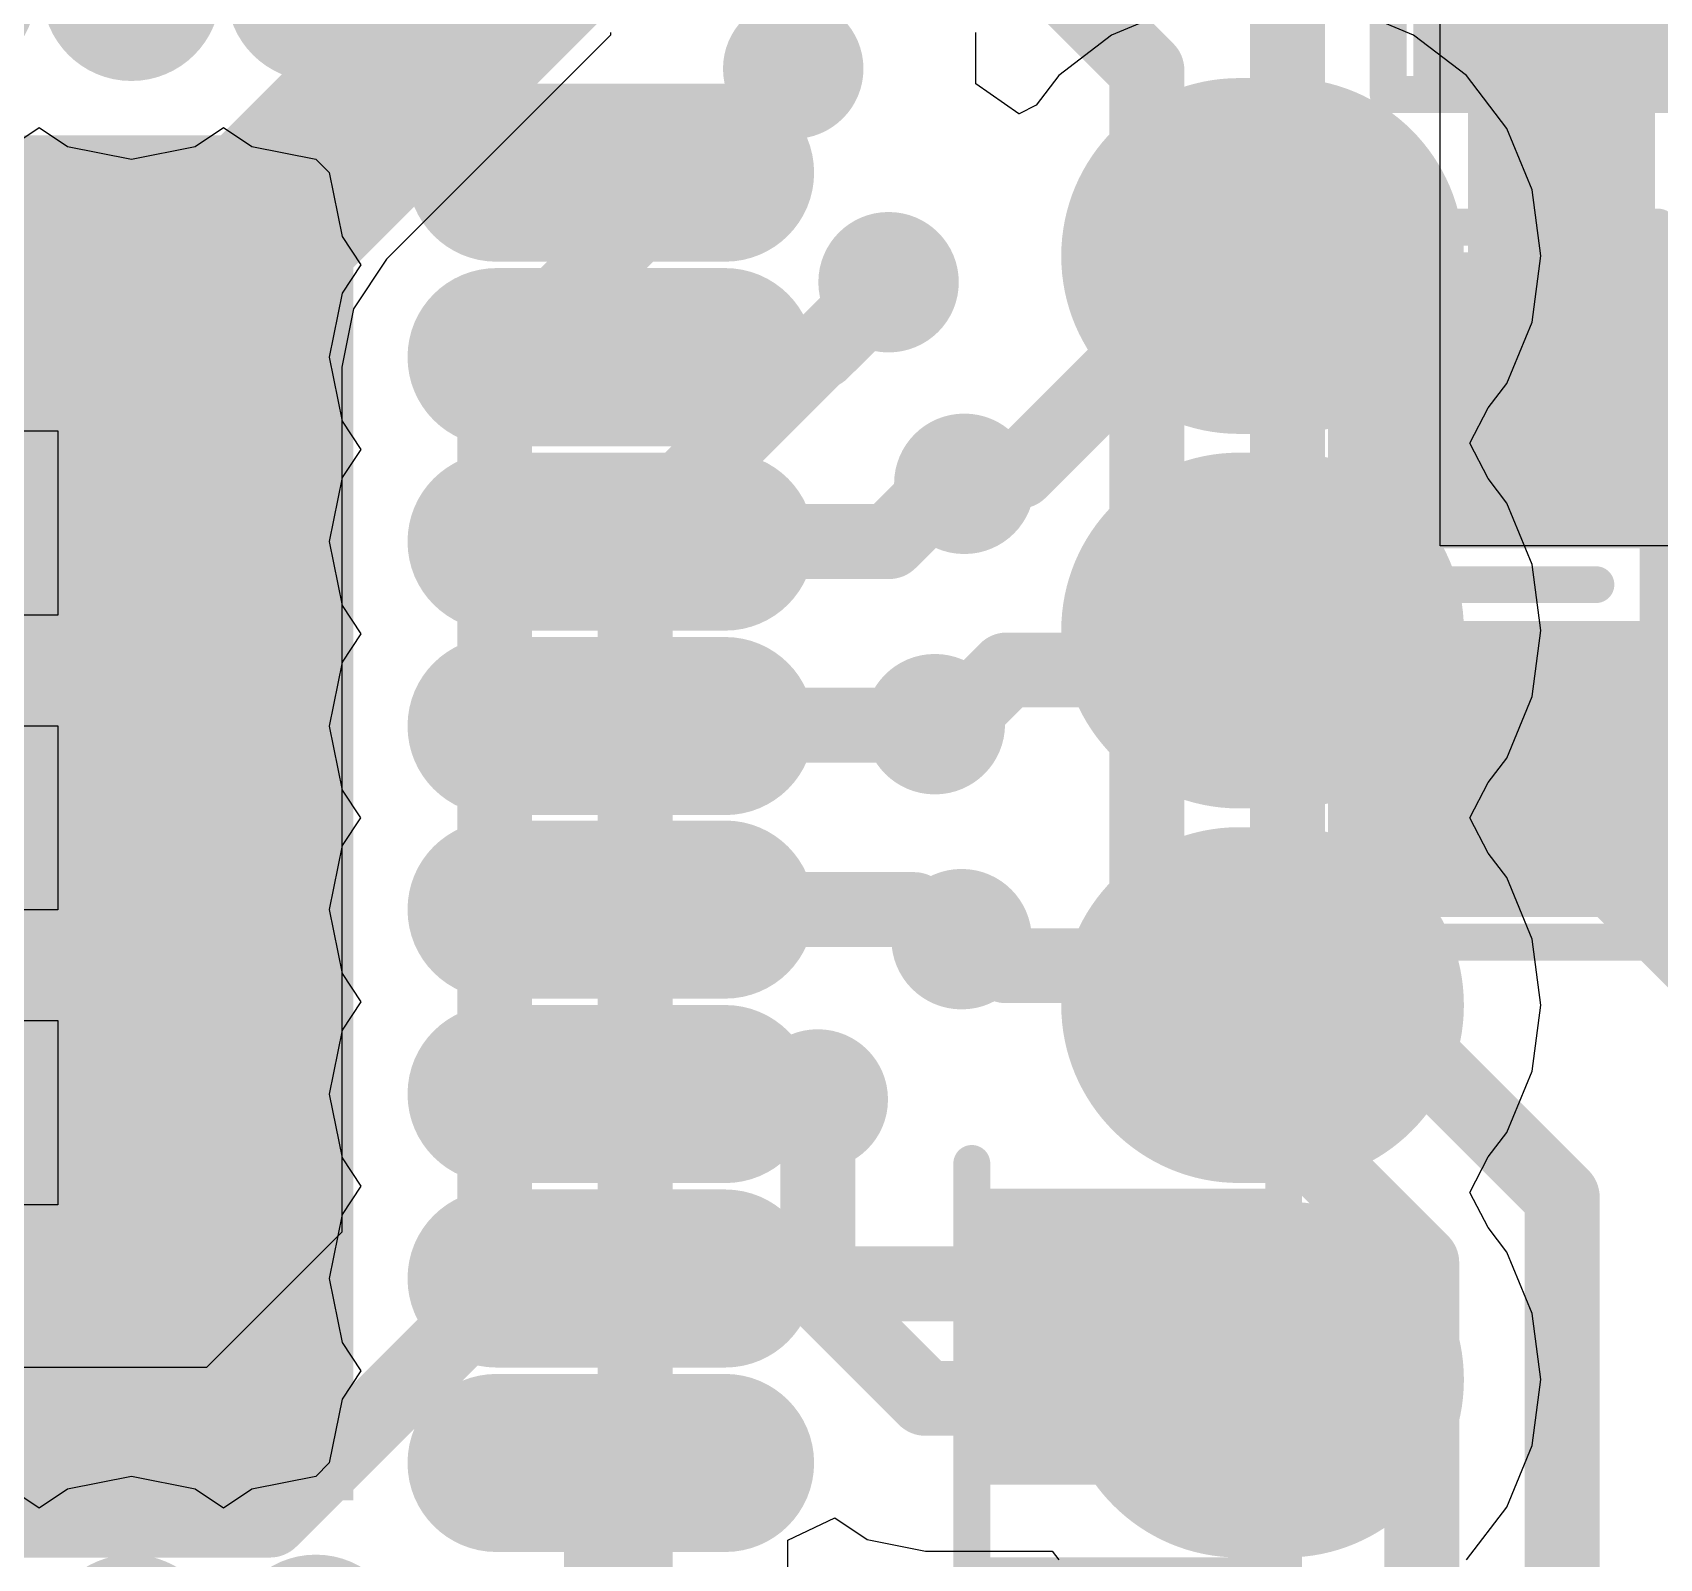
# Model space of a CAD drawing. Header units: millimetres. Extents: x -0.01 to 1.06, y -0.37 to 1.79.
# Drawn here: x 0.538 to 0.7118, y 1.0873 to 1.2503 of the extents above; entities that cross this region are included whole.
import ezdxf

# ---------------------------------------------------------------- set-up
doc = ezdxf.new("R2010")
doc.units = ezdxf.units.MM
doc.header["$MEASUREMENT"] = 0
for name, color, linetype in [('BottomLayer', 5, 'Continuous'), ('BottomPaste', 16, 'Continuous'), ('BottomSolder', 6, 'Continuous'), ('TopLayer', 1, 'Continuous'), ('TopOverlay', 2, 'Continuous'), ('TopPaste', 8, 'Continuous'), ('TopSolder', 216, 'Continuous'), ('ViaHoleLayer', 16, 'Continuous')]:
    doc.layers.add(name, color=color, linetype=linetype)

# ---------------------------------------------------------------- blocks, each defined once
blk = doc.blocks.new('000_B_1')
at = {"layer": 'BottomLayer'}
h = blk.add_hatch(color=5, dxfattribs=at)
edge = h.paths.add_edge_path()
edge.add_arc((0.0025, 0), 0.015, 270, 450)
edge.add_line((0.0025, 0.015), (-0.0025, 0.015))
edge.add_arc((-0.0025, 0), 0.015, 90, 270)
edge.add_line((-0.0025, -0.015), (0.0025, -0.015))
at = {"layer": 'BottomPaste'}
h = blk.add_hatch(color=16, dxfattribs=at)
edge = h.paths.add_edge_path()
edge.add_arc((0.0025, 0), 0.015, 270, 450)
edge.add_line((0.0025, 0.015), (-0.0025, 0.015))
edge.add_arc((-0.0025, 0), 0.015, 90, 270)
edge.add_line((-0.0025, -0.015), (0.0025, -0.015))
at = {"layer": 'BottomSolder'}
h = blk.add_hatch(color=6, dxfattribs=at)
edge = h.paths.add_edge_path()
edge.add_arc((0.0025, 0), 0.019, 270, 450)
edge.add_line((0.0025, 0.019), (-0.0025, 0.019))
edge.add_arc((-0.0025, 0), 0.019, 90, 270)
edge.add_line((-0.0025, -0.019), (0.0025, -0.019))
blk = doc.blocks.new('000_B_2')
at = {"layer": 'BottomLayer'}
h = blk.add_hatch(color=5, dxfattribs=at)
edge = h.paths.add_edge_path()
edge.add_arc((0.0025, 0), 0.015, 270, 450)
edge.add_line((0.0025, 0.015), (-0.0025, 0.015))
edge.add_arc((-0.0025, 0), 0.015, 90, 270)
edge.add_line((-0.0025, -0.015), (0.0025, -0.015))
at = {"layer": 'BottomPaste'}
h = blk.add_hatch(color=16, dxfattribs=at)
edge = h.paths.add_edge_path()
edge.add_arc((0.0025, 0), 0.015, 270, 450)
edge.add_line((0.0025, 0.015), (-0.0025, 0.015))
edge.add_arc((-0.0025, 0), 0.015, 90, 270)
edge.add_line((-0.0025, -0.015), (0.0025, -0.015))
at = {"layer": 'BottomSolder'}
h = blk.add_hatch(color=6, dxfattribs=at)
edge = h.paths.add_edge_path()
edge.add_arc((0.0025, 0), 0.019, 270, 450)
edge.add_line((0.0025, 0.019), (-0.0025, 0.019))
edge.add_arc((-0.0025, 0), 0.019, 90, 270)
edge.add_line((-0.0025, -0.019), (0.0025, -0.019))
blk = doc.blocks.new('000_B_3')
at = {"layer": 'BottomLayer'}
h = blk.add_hatch(color=5, dxfattribs=at)
edge = h.paths.add_edge_path()
edge.add_arc((0.0025, 0), 0.015, 270, 450)
edge.add_line((0.0025, 0.015), (-0.0025, 0.015))
edge.add_arc((-0.0025, 0), 0.015, 90, 270)
edge.add_line((-0.0025, -0.015), (0.0025, -0.015))
at = {"layer": 'BottomPaste'}
h = blk.add_hatch(color=16, dxfattribs=at)
edge = h.paths.add_edge_path()
edge.add_arc((0.0025, 0), 0.015, 270, 450)
edge.add_line((0.0025, 0.015), (-0.0025, 0.015))
edge.add_arc((-0.0025, 0), 0.015, 90, 270)
edge.add_line((-0.0025, -0.015), (0.0025, -0.015))
at = {"layer": 'BottomSolder'}
h = blk.add_hatch(color=6, dxfattribs=at)
edge = h.paths.add_edge_path()
edge.add_arc((0.0025, 0), 0.019, 270, 450)
edge.add_line((0.0025, 0.019), (-0.0025, 0.019))
edge.add_arc((-0.0025, 0), 0.019, 90, 270)
edge.add_line((-0.0025, -0.019), (0.0025, -0.019))
blk = doc.blocks.new('000_B_5')
at = {"layer": 'BottomLayer'}
h = blk.add_hatch(color=5, dxfattribs=at)
edge = h.paths.add_edge_path()
edge.add_arc((0.0025, 0), 0.015, 270, 450)
edge.add_line((0.0025, 0.015), (-0.0025, 0.015))
edge.add_arc((-0.0025, 0), 0.015, 90, 270)
edge.add_line((-0.0025, -0.015), (0.0025, -0.015))
at = {"layer": 'BottomPaste'}
h = blk.add_hatch(color=16, dxfattribs=at)
edge = h.paths.add_edge_path()
edge.add_arc((0.0025, 0), 0.015, 270, 450)
edge.add_line((0.0025, 0.015), (-0.0025, 0.015))
edge.add_arc((-0.0025, 0), 0.015, 90, 270)
edge.add_line((-0.0025, -0.015), (0.0025, -0.015))
at = {"layer": 'BottomSolder'}
h = blk.add_hatch(color=6, dxfattribs=at)
edge = h.paths.add_edge_path()
edge.add_arc((0.0025, 0), 0.019, 270, 450)
edge.add_line((0.0025, 0.019), (-0.0025, 0.019))
edge.add_arc((-0.0025, 0), 0.019, 90, 270)
edge.add_line((-0.0025, -0.019), (0.0025, -0.019))
blk = doc.blocks.new('QFN_32_5X5X05P2_32')
at = {"layer": 'TopLayer'}
h = blk.add_hatch(color=1, dxfattribs=at)
edge = h.paths.add_edge_path()
edge.add_arc((0.0492, 0.0882), 0.00551, 180, 360)
edge.add_line((0.05471, 0.0882), (0.05471, 0.1126))
edge.add_arc((0.0492, 0.1126), 0.00551, 0, 180)
edge.add_line((0.04369, 0.1126), (0.04369, 0.0882))
h = blk.add_hatch(color=1, dxfattribs=at)
edge = h.paths.add_edge_path()
edge.add_arc((0.0689, 0.0882), 0.00551, 180, 360)
edge.add_line((0.07441, 0.0882), (0.07441, 0.1126))
edge.add_arc((0.0689, 0.1126), 0.00551, 0, 180)
edge.add_line((0.06339, 0.1126), (0.06339, 0.0882))
h = blk.add_hatch(color=1, dxfattribs=at)
edge = h.paths.add_edge_path()
edge.add_arc((0.1126, 0.0689), 0.00551, 270, 450)
edge.add_line((0.1126, 0.07441), (0.0882, 0.07441))
edge.add_arc((0.0882, 0.0689), 0.00551, 90, 270)
edge.add_line((0.0882, 0.06339), (0.1126, 0.06339))
blk.add_hatch(color=1, dxfattribs=at).paths.add_polyline_path([(-0.0689, 0.0689), (0.0689, 0.0689), (0.0689, -0.0689), (-0.0689, -0.0689)])
h = blk.add_hatch(color=1, dxfattribs=at)
edge = h.paths.add_edge_path()
edge.add_arc((0.1126, 0.0492), 0.00551, 270, 450)
edge.add_line((0.1126, 0.05471), (0.0882, 0.05471))
edge.add_arc((0.0882, 0.0492), 0.00551, 90, 270)
edge.add_line((0.0882, 0.04369), (0.1126, 0.04369))
h = blk.add_hatch(color=1, dxfattribs=at)
edge = h.paths.add_edge_path()
edge.add_arc((0.1126, 0.0295), 0.00551, 270, 450)
edge.add_line((0.1126, 0.03501), (0.0882, 0.03501))
edge.add_arc((0.0882, 0.0295), 0.00551, 90, 270)
edge.add_line((0.0882, 0.02399), (0.1126, 0.02399))
h = blk.add_hatch(color=1, dxfattribs=at)
edge = h.paths.add_edge_path()
edge.add_arc((0.1126, 0.0098), 0.00551, 270, 450)
edge.add_line((0.1126, 0.01531), (0.0882, 0.01531))
edge.add_arc((0.0882, 0.0098), 0.00551, 90, 270)
edge.add_line((0.0882, 0.00429), (0.1126, 0.00429))
h = blk.add_hatch(color=1, dxfattribs=at)
edge = h.paths.add_edge_path()
edge.add_arc((0.1126, -0.0098), 0.00551, 270, 450)
edge.add_line((0.1126, -0.00429), (0.0882, -0.00429))
edge.add_arc((0.0882, -0.0098), 0.00551, 90, 270)
edge.add_line((0.0882, -0.01531), (0.1126, -0.01531))
h = blk.add_hatch(color=1, dxfattribs=at)
edge = h.paths.add_edge_path()
edge.add_arc((0.1126, -0.0295), 0.00551, 270, 450)
edge.add_line((0.1126, -0.02399), (0.0882, -0.02399))
edge.add_arc((0.0882, -0.0295), 0.00551, 90, 270)
edge.add_line((0.0882, -0.03501), (0.1126, -0.03501))
h = blk.add_hatch(color=1, dxfattribs=at)
edge = h.paths.add_edge_path()
edge.add_arc((0.1126, -0.0492), 0.00551, 270, 450)
edge.add_line((0.1126, -0.04369), (0.0882, -0.04369))
edge.add_arc((0.0882, -0.0492), 0.00551, 90, 270)
edge.add_line((0.0882, -0.05471), (0.1126, -0.05471))
h = blk.add_hatch(color=1, dxfattribs=at)
edge = h.paths.add_edge_path()
edge.add_arc((0.1126, -0.0689), 0.00551, 270, 450)
edge.add_line((0.1126, -0.06339), (0.0882, -0.06339))
edge.add_arc((0.0882, -0.0689), 0.00551, 90, 270)
edge.add_line((0.0882, -0.07441), (0.1126, -0.07441))
at = {"layer": 'TopPaste'}
h = blk.add_hatch(color=8, dxfattribs=at)
edge = h.paths.add_edge_path()
edge.add_arc((0.0492, 0.0882), 0.00551, 180, 360)
edge.add_line((0.05471, 0.0882), (0.05471, 0.1126))
edge.add_arc((0.0492, 0.1126), 0.00551, 0, 180)
edge.add_line((0.04369, 0.1126), (0.04369, 0.0882))
h = blk.add_hatch(color=8, dxfattribs=at)
edge = h.paths.add_edge_path()
edge.add_arc((0.0689, 0.0882), 0.00551, 180, 360)
edge.add_line((0.07441, 0.0882), (0.07441, 0.1126))
edge.add_arc((0.0689, 0.1126), 0.00551, 0, 180)
edge.add_line((0.06339, 0.1126), (0.06339, 0.0882))
h = blk.add_hatch(color=8, dxfattribs=at)
edge = h.paths.add_edge_path()
edge.add_arc((0.1126, 0.0689), 0.00551, 270, 450)
edge.add_line((0.1126, 0.07441), (0.0882, 0.07441))
edge.add_arc((0.0882, 0.0689), 0.00551, 90, 270)
edge.add_line((0.0882, 0.06339), (0.1126, 0.06339))
blk.add_hatch(color=8, dxfattribs=at).paths.add_polyline_path([(-0.0689, 0.0689), (0.0689, 0.0689), (0.0689, -0.0689), (-0.0689, -0.0689)])
h = blk.add_hatch(color=8, dxfattribs=at)
edge = h.paths.add_edge_path()
edge.add_arc((0.1126, 0.0492), 0.00551, 270, 450)
edge.add_line((0.1126, 0.05471), (0.0882, 0.05471))
edge.add_arc((0.0882, 0.0492), 0.00551, 90, 270)
edge.add_line((0.0882, 0.04369), (0.1126, 0.04369))
h = blk.add_hatch(color=8, dxfattribs=at)
edge = h.paths.add_edge_path()
edge.add_arc((0.1126, 0.0295), 0.00551, 270, 450)
edge.add_line((0.1126, 0.03501), (0.0882, 0.03501))
edge.add_arc((0.0882, 0.0295), 0.00551, 90, 270)
edge.add_line((0.0882, 0.02399), (0.1126, 0.02399))
h = blk.add_hatch(color=8, dxfattribs=at)
edge = h.paths.add_edge_path()
edge.add_arc((0.1126, 0.0098), 0.00551, 270, 450)
edge.add_line((0.1126, 0.01531), (0.0882, 0.01531))
edge.add_arc((0.0882, 0.0098), 0.00551, 90, 270)
edge.add_line((0.0882, 0.00429), (0.1126, 0.00429))
h = blk.add_hatch(color=8, dxfattribs=at)
edge = h.paths.add_edge_path()
edge.add_arc((0.1126, -0.0098), 0.00551, 270, 450)
edge.add_line((0.1126, -0.00429), (0.0882, -0.00429))
edge.add_arc((0.0882, -0.0098), 0.00551, 90, 270)
edge.add_line((0.0882, -0.01531), (0.1126, -0.01531))
h = blk.add_hatch(color=8, dxfattribs=at)
edge = h.paths.add_edge_path()
edge.add_arc((0.1126, -0.0295), 0.00551, 270, 450)
edge.add_line((0.1126, -0.02399), (0.0882, -0.02399))
edge.add_arc((0.0882, -0.0295), 0.00551, 90, 270)
edge.add_line((0.0882, -0.03501), (0.1126, -0.03501))
h = blk.add_hatch(color=8, dxfattribs=at)
edge = h.paths.add_edge_path()
edge.add_arc((0.1126, -0.0492), 0.00551, 270, 450)
edge.add_line((0.1126, -0.04369), (0.0882, -0.04369))
edge.add_arc((0.0882, -0.0492), 0.00551, 90, 270)
edge.add_line((0.0882, -0.05471), (0.1126, -0.05471))
h = blk.add_hatch(color=8, dxfattribs=at)
edge = h.paths.add_edge_path()
edge.add_arc((0.1126, -0.0689), 0.00551, 270, 450)
edge.add_line((0.1126, -0.06339), (0.0882, -0.06339))
edge.add_arc((0.0882, -0.0689), 0.00551, 90, 270)
edge.add_line((0.0882, -0.07441), (0.1126, -0.07441))
at = {"layer": 'TopSolder'}
h = blk.add_hatch(color=216, dxfattribs=at)
edge = h.paths.add_edge_path()
edge.add_arc((0.0295, 0.0882), 0.00951, 180, 360)
edge.add_line((0.03901, 0.0882), (0.03901, 0.1126))
edge.add_arc((0.0295, 0.1126), 0.00951, 0, 180)
edge.add_line((0.01999, 0.1126), (0.01999, 0.0882))
h = blk.add_hatch(color=216, dxfattribs=at)
edge = h.paths.add_edge_path()
edge.add_arc((0.0492, 0.0882), 0.00951, 180, 360)
edge.add_line((0.05871, 0.0882), (0.05871, 0.1126))
edge.add_arc((0.0492, 0.1126), 0.00951, 0, 180)
edge.add_line((0.03969, 0.1126), (0.03969, 0.0882))
h = blk.add_hatch(color=216, dxfattribs=at)
edge = h.paths.add_edge_path()
edge.add_arc((0.0689, 0.0882), 0.00951, 180, 360)
edge.add_line((0.07841, 0.0882), (0.07841, 0.1126))
edge.add_arc((0.0689, 0.1126), 0.00951, 0, 180)
edge.add_line((0.05939, 0.1126), (0.05939, 0.0882))
h = blk.add_hatch(color=216, dxfattribs=at)
edge = h.paths.add_edge_path()
edge.add_arc((0.1126, 0.0689), 0.00951, 270, 450)
edge.add_line((0.1126, 0.07841), (0.0882, 0.07841))
edge.add_arc((0.0882, 0.0689), 0.00951, 90, 270)
edge.add_line((0.0882, 0.05939), (0.1126, 0.05939))
blk.add_hatch(color=216, dxfattribs=at).paths.add_polyline_path([(-0.0729, 0.0729), (0.0729, 0.0729), (0.0729, -0.0729), (-0.0729, -0.0729)])
h = blk.add_hatch(color=216, dxfattribs=at)
edge = h.paths.add_edge_path()
edge.add_arc((0.1126, 0.0492), 0.00951, 270, 450)
edge.add_line((0.1126, 0.05871), (0.0882, 0.05871))
edge.add_arc((0.0882, 0.0492), 0.00951, 90, 270)
edge.add_line((0.0882, 0.03969), (0.1126, 0.03969))
h = blk.add_hatch(color=216, dxfattribs=at)
edge = h.paths.add_edge_path()
edge.add_arc((0.1126, 0.0295), 0.00951, 270, 450)
edge.add_line((0.1126, 0.03901), (0.0882, 0.03901))
edge.add_arc((0.0882, 0.0295), 0.00951, 90, 270)
edge.add_line((0.0882, 0.01999), (0.1126, 0.01999))
h = blk.add_hatch(color=216, dxfattribs=at)
edge = h.paths.add_edge_path()
edge.add_arc((0.1126, 0.0098), 0.00951, 270, 450)
edge.add_line((0.1126, 0.01931), (0.0882, 0.01931))
edge.add_arc((0.0882, 0.0098), 0.00951, 90, 270)
edge.add_line((0.0882, 0.00029), (0.1126, 0.00029))
h = blk.add_hatch(color=216, dxfattribs=at)
edge = h.paths.add_edge_path()
edge.add_arc((0.1126, -0.0098), 0.00951, 270, 450)
edge.add_line((0.1126, -0.00029), (0.0882, -0.00029))
edge.add_arc((0.0882, -0.0098), 0.00951, 90, 270)
edge.add_line((0.0882, -0.01931), (0.1126, -0.01931))
h = blk.add_hatch(color=216, dxfattribs=at)
edge = h.paths.add_edge_path()
edge.add_arc((0.1126, -0.0295), 0.00951, 270, 450)
edge.add_line((0.1126, -0.01999), (0.0882, -0.01999))
edge.add_arc((0.0882, -0.0295), 0.00951, 90, 270)
edge.add_line((0.0882, -0.03901), (0.1126, -0.03901))
h = blk.add_hatch(color=216, dxfattribs=at)
edge = h.paths.add_edge_path()
edge.add_arc((0.1126, -0.0492), 0.00951, 270, 450)
edge.add_line((0.1126, -0.03969), (0.0882, -0.03969))
edge.add_arc((0.0882, -0.0492), 0.00951, 90, 270)
edge.add_line((0.0882, -0.05871), (0.1126, -0.05871))
h = blk.add_hatch(color=216, dxfattribs=at)
edge = h.paths.add_edge_path()
edge.add_arc((0.1126, -0.0689), 0.00951, 270, 450)
edge.add_line((0.1126, -0.05939), (0.0882, -0.05939))
edge.add_arc((0.0882, -0.0689), 0.00951, 90, 270)
edge.add_line((0.0882, -0.07841), (0.1126, -0.07841))
h = blk.add_hatch(color=216, dxfattribs=at)
edge = h.paths.add_edge_path()
edge.add_arc((0.0295, -0.1126), 0.00951, 180, 360)
edge.add_line((0.03901, -0.1126), (0.03901, -0.0882))
edge.add_arc((0.0295, -0.0882), 0.00951, 0, 180)
edge.add_line((0.01999, -0.0882), (0.01999, -0.1126))
h = blk.add_hatch(color=216, dxfattribs=at)
edge = h.paths.add_edge_path()
edge.add_arc((0.0492, -0.1126), 0.00951, 180, 360)
edge.add_line((0.05871, -0.1126), (0.05871, -0.0882))
edge.add_arc((0.0492, -0.0882), 0.00951, 0, 180)
edge.add_line((0.03969, -0.0882), (0.03969, -0.1126))
h = blk.add_hatch(color=216, dxfattribs=at)
edge = h.paths.add_edge_path()
edge.add_arc((0.0689, -0.1126), 0.00951, 180, 360)
edge.add_line((0.07841, -0.1126), (0.07841, -0.0882))
edge.add_arc((0.0689, -0.0882), 0.00951, 0, 180)
edge.add_line((0.05939, -0.0882), (0.05939, -0.1126))
at = {"layer": 'TopPaste'}
for p, q in [((0.02165, 0.04134), (0.04134, 0.04134)), ((0.04134, 0.04134), (0.04134, 0.02165)), ((0.04134, 0.02165), (0.02165, 0.02165)), ((0.02165, 0.00984), (0.04134, 0.00984)), ((0.04134, 0.00984), (0.04134, -0.00984)), ((0.04134, -0.00984), (0.02165, -0.00984)), ((0.02165, -0.02165), (0.04134, -0.02165)), ((0.04134, -0.02165), (0.04134, -0.04134)), ((0.04134, -0.04134), (0.02165, -0.04134))]:
    blk.add_line(p, q, dxfattribs=at)
blk = doc.blocks.new('RES_0402_37')
at = {"layer": 'TopLayer'}
for points in [[(-0.0315, -0.01181), (-0.0315, 0.01181), (-0.00787, 0.01181), (-0.00787, -0.01181)], [(0.00787, -0.01181), (0.00787, 0.01181), (0.0315, 0.01181), (0.0315, -0.01181)]]:
    blk.add_hatch(color=1, dxfattribs=at).paths.add_polyline_path(points)
at = {"layer": 'TopPaste'}
for points in [[(-0.0315, -0.01181), (-0.0315, 0.01181), (-0.00787, 0.01181), (-0.00787, -0.01181)], [(0.00787, -0.01181), (0.00787, 0.01181), (0.0315, 0.01181), (0.0315, -0.01181)]]:
    blk.add_hatch(color=8, dxfattribs=at).paths.add_polyline_path(points)
at = {"layer": 'TopSolder'}
for points in [[(-0.0355, -0.01581), (-0.0355, 0.01581), (-0.00387, 0.01581), (-0.00387, -0.01581)], [(0.00387, -0.01581), (0.00387, 0.01581), (0.0355, 0.01581), (0.0355, -0.01581)]]:
    blk.add_hatch(color=216, dxfattribs=at).paths.add_polyline_path(points)
at = {"layer": 'TopOverlay', "const_width": 0.00394}
for points in [[(-0.03819, -0.01665), (-0.03819, 0.01665)], [(-0.03819, 0.01665), (0.03819, 0.01665)], [(0.03819, -0.01665), (0.03819, 0.01665)], [(0, -0.01), (0, 0.01)], [(-0.03819, -0.01665), (0.03819, -0.01665)]]:
    blk.add_lwpolyline(points, dxfattribs=at)
at = {"layer": 'TopOverlay', "const_width": 0.00197}
for points in [[(-0.03917, 0.01665, 1), (-0.0372, 0.01665, 1)], [(-0.03917, 0.01665, 1), (-0.0372, 0.01665, 1)], [(0.0372, 0.01665, 1), (0.03917, 0.01665, 1)], [(0.0372, 0.01665, 1), (0.03917, 0.01665, 1)], [(-0.00098, 0.01, 1), (0.00098, 0.01, 1)], [(-0.00098, -0.01, 1), (0.00098, -0.01, 1)], [(-0.03917, -0.01665, 1), (-0.0372, -0.01665, 1)], [(-0.03917, -0.01665, 1), (-0.0372, -0.01665, 1)], [(0.0372, -0.01665, 1), (0.03917, -0.01665, 1)], [(0.0372, -0.01665, 1), (0.03917, -0.01665, 1)]]:
    blk.add_lwpolyline(points, format="xyb", close=True, dxfattribs=at)
blk = doc.blocks.new('RES_0402_40')
at = {"layer": 'TopLayer'}
for points in [[(-0.0315, -0.01181), (-0.0315, 0.01181), (-0.00787, 0.01181), (-0.00787, -0.01181)], [(0.00787, -0.01181), (0.00787, 0.01181), (0.0315, 0.01181), (0.0315, -0.01181)]]:
    blk.add_hatch(color=1, dxfattribs=at).paths.add_polyline_path(points)
at = {"layer": 'TopPaste'}
for points in [[(-0.0315, -0.01181), (-0.0315, 0.01181), (-0.00787, 0.01181), (-0.00787, -0.01181)], [(0.00787, -0.01181), (0.00787, 0.01181), (0.0315, 0.01181), (0.0315, -0.01181)]]:
    blk.add_hatch(color=8, dxfattribs=at).paths.add_polyline_path(points)
at = {"layer": 'TopSolder'}
for points in [[(-0.0355, -0.01581), (-0.0355, 0.01581), (-0.00387, 0.01581), (-0.00387, -0.01581)], [(0.00387, -0.01581), (0.00387, 0.01581), (0.0355, 0.01581), (0.0355, -0.01581)]]:
    blk.add_hatch(color=216, dxfattribs=at).paths.add_polyline_path(points)
at = {"layer": 'TopOverlay', "const_width": 0.00394}
for points in [[(-0.03819, -0.01665), (-0.03819, 0.01665)], [(0.03819, 0.01665), (-0.03819, 0.01665)], [(0.03819, -0.01665), (0.03819, 0.01665)], [(0, -0.01), (0, 0.01)], [(0.03819, -0.01665), (-0.03819, -0.01665)]]:
    blk.add_lwpolyline(points, dxfattribs=at)
at = {"layer": 'TopOverlay', "const_width": 0.00197}
for points in [[(-0.03917, 0.01665, 1), (-0.0372, 0.01665, 1)], [(-0.03917, 0.01665, 1), (-0.0372, 0.01665, 1)], [(0.0372, 0.01665, 1), (0.03917, 0.01665, 1)], [(0.0372, 0.01665, 1), (0.03917, 0.01665, 1)], [(-0.00098, 0.01, 1), (0.00098, 0.01, 1)], [(-0.00098, -0.01, 1), (0.00098, -0.01, 1)], [(-0.03917, -0.01665, 1), (-0.0372, -0.01665, 1)], [(-0.03917, -0.01665, 1), (-0.0372, -0.01665, 1)], [(0.0372, -0.01665, 1), (0.03917, -0.01665, 1)], [(0.0372, -0.01665, 1), (0.03917, -0.01665, 1)]]:
    blk.add_lwpolyline(points, format="xyb", close=True, dxfattribs=at)
blk = doc.blocks.new('CAP_0402_52')
at = {"layer": 'TopLayer'}
for points in [[(-0.0315, -0.01181), (-0.0315, 0.01181), (-0.00787, 0.01181), (-0.00787, -0.01181)], [(0.00787, -0.01181), (0.00787, 0.01181), (0.0315, 0.01181), (0.0315, -0.01181)]]:
    blk.add_hatch(color=1, dxfattribs=at).paths.add_polyline_path(points)
at = {"layer": 'TopPaste'}
for points in [[(-0.0315, -0.01181), (-0.0315, 0.01181), (-0.00787, 0.01181), (-0.00787, -0.01181)], [(0.00787, -0.01181), (0.00787, 0.01181), (0.0315, 0.01181), (0.0315, -0.01181)]]:
    blk.add_hatch(color=8, dxfattribs=at).paths.add_polyline_path(points)
at = {"layer": 'TopSolder'}
for points in [[(-0.0355, -0.01581), (-0.0355, 0.01581), (-0.00387, 0.01581), (-0.00387, -0.01581)], [(0.00387, -0.01581), (0.00387, 0.01581), (0.0355, 0.01581), (0.0355, -0.01581)]]:
    blk.add_hatch(color=216, dxfattribs=at).paths.add_polyline_path(points)
at = {"layer": 'TopOverlay', "const_width": 0.00394}
for points in [[(-0.03819, 0.01665), (0.03819, 0.01665)], [(-0.03819, -0.01665), (0.03819, -0.01665)]]:
    blk.add_lwpolyline(points, dxfattribs=at)
at = {"layer": 'TopOverlay', "const_width": 0.00197}
for points in [[(-0.03917, 0.01665, 1), (-0.0372, 0.01665, 1)], [(0.0372, 0.01665, 1), (0.03917, 0.01665, 1)], [(-0.03917, -0.01665, 1), (-0.0372, -0.01665, 1)], [(0.0372, -0.01665, 1), (0.03917, -0.01665, 1)]]:
    blk.add_lwpolyline(points, format="xyb", close=True, dxfattribs=at)

msp = doc.modelspace()

# ---------------------------------------------------------------- hatches: boundary and pattern name
at = {"layer": 'BottomLayer'}
h = msp.add_hatch(color=5, dxfattribs=at)
edge = h.paths.add_edge_path()
edge.add_arc((0.61928, 1.24641), 0.0075, 0, 360)
h = msp.add_hatch(color=5, dxfattribs=at)
edge = h.paths.add_edge_path()
edge.add_arc((0.62946, 1.22361), 0.0075, 0, 360)
h = msp.add_hatch(color=5, dxfattribs=at)
edge = h.paths.add_edge_path()
edge.add_arc((0.5494, 1.21641), 0.01, 0, 360)
h = msp.add_hatch(color=5, dxfattribs=at)
edge = h.paths.add_edge_path()
edge.add_arc((0.63755, 1.20208), 0.0075, 0, 360)
h = msp.add_hatch(color=5, dxfattribs=at)
edge = h.paths.add_edge_path()
edge.add_arc((0.6344, 1.17641), 0.0075, 0, 360)
h = msp.add_hatch(color=5, dxfattribs=at)
edge = h.paths.add_edge_path()
edge.add_arc((0.5494, 1.16641), 0.01, 0, 360)
h = msp.add_hatch(color=5, dxfattribs=at)
edge = h.paths.add_edge_path()
edge.add_arc((0.63726, 1.15345), 0.0075, 0, 360)
h = msp.add_hatch(color=5, dxfattribs=at)
edge = h.paths.add_edge_path()
edge.add_arc((0.6219, 1.13633), 0.0075, 0, 360)
h = msp.add_hatch(color=5, dxfattribs=at)
edge = h.paths.add_edge_path()
edge.add_arc((0.54967, 1.11741), 0.01, 0, 360)
at = {"layer": 'TopLayer'}
h = msp.add_hatch(color=1, dxfattribs=at)
edge = h.paths.add_edge_path()
edge.add_arc((0.61928, 1.24641), 0.0075, 0, 360)
h = msp.add_hatch(color=1, dxfattribs=at)
edge = h.paths.add_edge_path()
edge.add_arc((0.62946, 1.22361), 0.0075, 0, 360)
h = msp.add_hatch(color=1, dxfattribs=at)
edge = h.paths.add_edge_path()
edge.add_arc((0.5494, 1.21641), 0.01, 0, 360)
h = msp.add_hatch(color=1, dxfattribs=at)
edge = h.paths.add_edge_path()
edge.add_arc((0.63755, 1.20208), 0.0075, 0, 360)
h = msp.add_hatch(color=1, dxfattribs=at)
edge = h.paths.add_edge_path()
edge.add_arc((0.6344, 1.17641), 0.0075, 0, 360)
h = msp.add_hatch(color=1, dxfattribs=at)
edge = h.paths.add_edge_path()
edge.add_arc((0.5494, 1.16641), 0.01, 0, 360)
h = msp.add_hatch(color=1, dxfattribs=at)
edge = h.paths.add_edge_path()
edge.add_arc((0.63726, 1.15345), 0.0075, 0, 360)
h = msp.add_hatch(color=1, dxfattribs=at)
edge = h.paths.add_edge_path()
edge.add_arc((0.6219, 1.13633), 0.0075, 0, 360)
h = msp.add_hatch(color=1, dxfattribs=at)
edge = h.paths.add_edge_path()
edge.add_arc((0.54967, 1.11741), 0.01, 0, 360)
at = {"layer": 'ViaHoleLayer'}
h = msp.add_hatch(color=16, dxfattribs=at)
edge = h.paths.add_edge_path()
edge.add_arc((0.61928, 1.24641), 0.005, 0, 360)
h = msp.add_hatch(color=16, dxfattribs=at)
edge = h.paths.add_edge_path()
edge.add_arc((0.62946, 1.22361), 0.005, 0, 360)
h = msp.add_hatch(color=16, dxfattribs=at)
edge = h.paths.add_edge_path()
edge.add_arc((0.5494, 1.21641), 0.006, 0, 360)
h = msp.add_hatch(color=16, dxfattribs=at)
edge = h.paths.add_edge_path()
edge.add_arc((0.63755, 1.20208), 0.005, 0, 360)
h = msp.add_hatch(color=16, dxfattribs=at)
edge = h.paths.add_edge_path()
edge.add_arc((0.6344, 1.17641), 0.005, 0, 360)
h = msp.add_hatch(color=16, dxfattribs=at)
edge = h.paths.add_edge_path()
edge.add_arc((0.5494, 1.16641), 0.006, 0, 360)
h = msp.add_hatch(color=16, dxfattribs=at)
edge = h.paths.add_edge_path()
edge.add_arc((0.63726, 1.15345), 0.005, 0, 360)
h = msp.add_hatch(color=16, dxfattribs=at)
edge = h.paths.add_edge_path()
edge.add_arc((0.6219, 1.13633), 0.005, 0, 360)
h = msp.add_hatch(color=16, dxfattribs=at)
edge = h.paths.add_edge_path()
edge.add_arc((0.54967, 1.11741), 0.006, 0, 360)

# ---------------------------------------------------------------- linework, layer by layer
at = {"layer": 'BottomLayer'}
for p, q in [((0.65985, 1.25272), (0.65328, 1.25)), ((0.68552, 1.25), (0.67895, 1.25272)), ((0.59978, 1.24998), (0.57586, 1.22606)), ((0.59978, 1.25029), (0.59978, 1.24998)), ((0.63878, 1.24479), (0.63878, 1.25029)), ((0.65328, 1.25), (0.64764, 1.24567)), ((0.69116, 1.24567), (0.68552, 1.25)), ((0.64338, 1.2416), (0.63878, 1.24479)), ((0.64764, 1.24567), (0.64521, 1.2425)), ((0.69548, 1.24003), (0.69116, 1.24567)), ((0.64521, 1.2425), (0.6434, 1.2416)), ((0.6434, 1.2416), (0.64338, 1.2416)), ((0.6982, 1.23346), (0.69548, 1.24003)), ((0.69913, 1.22641), (0.6982, 1.23346)), ((0.57586, 1.22606), (0.57233, 1.22077)), ((0.6982, 1.21936), (0.69913, 1.22641)), ((0.57233, 1.22077), (0.57109, 1.21453)), ((0.69548, 1.21279), (0.6982, 1.21936)), ((0.57109, 1.21453), (0.57109, 1.12217)), ((0.69348, 1.21019), (0.69548, 1.21279)), ((0.69154, 1.20641), (0.69348, 1.21019)), ((0.69348, 1.20264), (0.69154, 1.20641)), ((0.69548, 1.20003), (0.69348, 1.20264)), ((0.6982, 1.19346), (0.69548, 1.20003)), ((0.69913, 1.18641), (0.6982, 1.19346)), ((0.6982, 1.17936), (0.69913, 1.18641)), ((0.69548, 1.17279), (0.6982, 1.17936)), ((0.69348, 1.17019), (0.69548, 1.17279)), ((0.69154, 1.16641), (0.69348, 1.17019)), ((0.69348, 1.16264), (0.69154, 1.16641)), ((0.69548, 1.16003), (0.69348, 1.16264)), ((0.6982, 1.15346), (0.69548, 1.16003)), ((0.69913, 1.14641), (0.6982, 1.15346)), ((0.6982, 1.13936), (0.69913, 1.14641)), ((0.69548, 1.13279), (0.6982, 1.13936)), ((0.69348, 1.13019), (0.69548, 1.13279)), ((0.69154, 1.12641), (0.69348, 1.13019)), ((0.69348, 1.12264), (0.69154, 1.12641)), ((0.69548, 1.12003), (0.69348, 1.12264)), ((0.57109, 1.12217), (0.55664, 1.10772)), ((0.6982, 1.11346), (0.69548, 1.12003)), ((0.69913, 1.10641), (0.6982, 1.11346)), ((0.55664, 1.10772), (0.53688, 1.10772)), ((0.6982, 1.09936), (0.69913, 1.10641)), ((0.69548, 1.09279), (0.6982, 1.09936)), ((0.61871, 1.08928), (0.62371, 1.09164)), ((0.62371, 1.09164), (0.62716, 1.08934)), ((0.69116, 1.08715), (0.69548, 1.09279)), ((0.62716, 1.08934), (0.6334, 1.0881)), ((0.61871, 1.03184), (0.61871, 1.08928)), ((0.6334, 1.0881), (0.6334, 1.0881)), ((0.6334, 1.0881), (0.64692, 1.0881)), ((0.64692, 1.0881), (0.64764, 1.08715))]:
    msp.add_line(p, q, dxfattribs=at)
for points, const_width in [([(0.5494, 1.21641), (0.7144, 1.38141)], 0.02), ([(0.5874, 1.21453), (0.61928, 1.24641)], 0.008), ([(0.64341, 1.20342), (0.6664, 1.22641)], 0.008), ([(0.6664, 1.22641), (0.6694, 1.22641)], 0.008), ([(0.6024, 1.19655), (0.62946, 1.22361)], 0.008), ([(0.5874, 1.11541), (0.5874, 1.21453)], 0.008), ([(0.63755, 1.20208), (0.63889, 1.20342)], 0.008), ([(0.63889, 1.20342), (0.64341, 1.20342)], 0.008), ([(0.6024, 1.02508), (0.6024, 1.19655)], 0.008), ([(0.66519, 1.1822), (0.6694, 1.18641)], 0.008), ([(0.63629, 1.17641), (0.64208, 1.1822)], 0.008), ([(0.64208, 1.1822), (0.66519, 1.1822)], 0.008), ([(0.6344, 1.17641), (0.63629, 1.17641)], 0.008), ([(0.63726, 1.15345), (0.63915, 1.15345)], 0.008), ([(0.63915, 1.15345), (0.64198, 1.15062)], 0.008), ([(0.64198, 1.15062), (0.66519, 1.15062)], 0.008), ([(0.66519, 1.15062), (0.6694, 1.14641)], 0.008), ([(0.6219, 1.11591), (0.6219, 1.13633)], 0.008), ([(0.5634, 1.09141), (0.5874, 1.11541)], 0.008), ([(0.6219, 1.11591), (0.6334, 1.10441)], 0.008), ([(0.6674, 1.10441), (0.6694, 1.10641)], 0.008), ([(0.6334, 1.10441), (0.6674, 1.10441)], 0.008), ([(0.53361, 1.09141), (0.5634, 1.09141)], 0.008)]:
    msp.add_lwpolyline(points, dxfattribs=dict(at, const_width=const_width))
for points, const_width in [([(0.61728, 1.24641, 1), (0.62128, 1.24641, 1)], 0.004), ([(0.6644, 1.22641, 1), (0.6684, 1.22641, 1)], 0.004), ([(0.6644, 1.22641, 1), (0.6684, 1.22641, 1)], 0.004), ([(0.6674, 1.22641, 1), (0.6714, 1.22641, 1)], 0.004), ([(0.62746, 1.22361, 1), (0.63146, 1.22361, 1)], 0.004), ([(0.5444, 1.21641, 1), (0.5544, 1.21641, 1)], 0.01), ([(0.5854, 1.21453, 1), (0.5894, 1.21453, 1)], 0.004), ([(0.5854, 1.21453, 1), (0.5894, 1.21453, 1)], 0.004), ([(0.63555, 1.20208, 1), (0.63955, 1.20208, 1)], 0.004), ([(0.63689, 1.20342, 1), (0.64089, 1.20342, 1)], 0.004), ([(0.63689, 1.20342, 1), (0.64089, 1.20342, 1)], 0.004), ([(0.64141, 1.20342, 1), (0.64541, 1.20342, 1)], 0.004), ([(0.64141, 1.20342, 1), (0.64541, 1.20342, 1)], 0.004), ([(0.6004, 1.19655, 1), (0.6044, 1.19655, 1)], 0.004), ([(0.6004, 1.19655, 1), (0.6044, 1.19655, 1)], 0.004), ([(0.6674, 1.18641, 1), (0.6714, 1.18641, 1)], 0.004), ([(0.64008, 1.1822, 1), (0.64408, 1.1822, 1)], 0.004), ([(0.64008, 1.1822, 1), (0.64408, 1.1822, 1)], 0.004), ([(0.66319, 1.1822, 1), (0.66719, 1.1822, 1)], 0.004), ([(0.66319, 1.1822, 1), (0.66719, 1.1822, 1)], 0.004), ([(0.6324, 1.17641, 1), (0.6364, 1.17641, 1)], 0.004), ([(0.63429, 1.17641, 1), (0.63829, 1.17641, 1)], 0.004), ([(0.63429, 1.17641, 1), (0.63829, 1.17641, 1)], 0.004), ([(0.63526, 1.15345, 1), (0.63926, 1.15345, 1)], 0.004), ([(0.63715, 1.15345, 1), (0.64115, 1.15345, 1)], 0.004), ([(0.63715, 1.15345, 1), (0.64115, 1.15345, 1)], 0.004), ([(0.63998, 1.15062, 1), (0.64398, 1.15062, 1)], 0.004), ([(0.63998, 1.15062, 1), (0.64398, 1.15062, 1)], 0.004), ([(0.66319, 1.15062, 1), (0.66719, 1.15062, 1)], 0.004), ([(0.66319, 1.15062, 1), (0.66719, 1.15062, 1)], 0.004), ([(0.6674, 1.14641, 1), (0.6714, 1.14641, 1)], 0.004), ([(0.6199, 1.13633, 1), (0.6239, 1.13633, 1)], 0.004), ([(0.5854, 1.11541, 1), (0.5894, 1.11541, 1)], 0.004), ([(0.5854, 1.11541, 1), (0.5894, 1.11541, 1)], 0.004), ([(0.6199, 1.11591, 1), (0.6239, 1.11591, 1)], 0.004), ([(0.6199, 1.11591, 1), (0.6239, 1.11591, 1)], 0.004), ([(0.6674, 1.10641, 1), (0.6714, 1.10641, 1)], 0.004), ([(0.6314, 1.10441, 1), (0.6354, 1.10441, 1)], 0.004), ([(0.6314, 1.10441, 1), (0.6354, 1.10441, 1)], 0.004), ([(0.6654, 1.10441, 1), (0.6694, 1.10441, 1)], 0.004), ([(0.6654, 1.10441, 1), (0.6694, 1.10441, 1)], 0.004), ([(0.5614, 1.09141, 1), (0.5654, 1.09141, 1)], 0.004), ([(0.5614, 1.09141, 1), (0.5654, 1.09141, 1)], 0.004)]:
    msp.add_lwpolyline(points, format="xyb", close=True, dxfattribs=dict(at, const_width=const_width))
at = {"layer": 'TopLayer'}
for p, q in [((0.68836, 1.19544), (0.68836, 1.28226)), ((0.53573, 1.23811), (0.53875, 1.24013)), ((0.53875, 1.24013), (0.54177, 1.23811)), ((0.55543, 1.23811), (0.55845, 1.24013)), ((0.55845, 1.24013), (0.56147, 1.23811)), ((0.54177, 1.23811), (0.5486, 1.23675)), ((0.5486, 1.23675), (0.55543, 1.23811)), ((0.56147, 1.23811), (0.5683, 1.23675)), ((0.5683, 1.23675), (0.56974, 1.23531)), ((0.56974, 1.23531), (0.5711, 1.22848)), ((0.5711, 1.22848), (0.57312, 1.22546)), ((0.57312, 1.22546), (0.5711, 1.22244)), ((0.5711, 1.22244), (0.56974, 1.21561)), ((0.56974, 1.21561), (0.5711, 1.20878)), ((0.5711, 1.20878), (0.57312, 1.20576)), ((0.57312, 1.20576), (0.5711, 1.20274)), ((0.5711, 1.20274), (0.56974, 1.19591)), ((0.56974, 1.19591), (0.5711, 1.18908)), ((0.71881, 1.19544), (0.68836, 1.19544)), ((0.5711, 1.18908), (0.57312, 1.18606)), ((0.57312, 1.18606), (0.5711, 1.18304)), ((0.5711, 1.18304), (0.56974, 1.17621)), ((0.56974, 1.17621), (0.5711, 1.16938)), ((0.5711, 1.16938), (0.57308, 1.16641)), ((0.57308, 1.16641), (0.5711, 1.16344)), ((0.5711, 1.16344), (0.56974, 1.15661)), ((0.56974, 1.15661), (0.5711, 1.14978)), ((0.5711, 1.14978), (0.57312, 1.14676)), ((0.57312, 1.14676), (0.5711, 1.14374)), ((0.5711, 1.14374), (0.56974, 1.13691)), ((0.56974, 1.13691), (0.5711, 1.13008)), ((0.5711, 1.13008), (0.57312, 1.12706)), ((0.57312, 1.12706), (0.5711, 1.12404)), ((0.5711, 1.12404), (0.56974, 1.11721)), ((0.56974, 1.11721), (0.5711, 1.11038)), ((0.5711, 1.11038), (0.57312, 1.10736)), ((0.57312, 1.10736), (0.5711, 1.10434)), ((0.5711, 1.10434), (0.56974, 1.09751)), ((0.56974, 1.09751), (0.5683, 1.09607)), ((0.53875, 1.0927), (0.53573, 1.09471)), ((0.54177, 1.09471), (0.53875, 1.0927)), ((0.5486, 1.09607), (0.54177, 1.09471)), ((0.55543, 1.09471), (0.5486, 1.09607)), ((0.55845, 1.0927), (0.55543, 1.09471)), ((0.56147, 1.09471), (0.55845, 1.0927)), ((0.5683, 1.09607), (0.56147, 1.09471))]:
    msp.add_line(p, q, dxfattribs=at)
for points, const_width in [([(0.67205, 1.15526), (0.67205, 1.28226)], 0.008), ([(0.6365, 1.26681), (0.65705, 1.24626)], 0.008), ([(0.70132, 1.21731), (0.70132, 1.26031)], 0.02), ([(0.61795, 1.24507), (0.61928, 1.24641)], 0.008), ([(0.65705, 1.14826), (0.65705, 1.24626)], 0.008), ([(0.61795, 1.24207), (0.61795, 1.24507)], 0.008), ([(0.61119, 1.23531), (0.61795, 1.24207)], 0.008), ([(0.5998, 1.23531), (0.61119, 1.23531)], 0.008), ([(0.62228, 1.21619), (0.62946, 1.22336)], 0.008), ([(0.62946, 1.22336), (0.62946, 1.22361)], 0.008), ([(0.695, 1.211), (0.70132, 1.21731)], 0.02), ([(0.60118, 1.21619), (0.62228, 1.21619)], 0.008), ([(0.695, 1.211), (0.73468, 1.211)], 0.02), ([(0.62952, 1.19591), (0.63569, 1.20208)], 0.008), ([(0.63569, 1.20208), (0.63755, 1.20208)], 0.008), ([(0.5998, 1.19591), (0.62952, 1.19591)], 0.008), ([(0.5998, 1.17621), (0.5999, 1.17631)], 0.008), ([(0.5999, 1.17631), (0.6343, 1.17631)], 0.008), ([(0.6343, 1.17631), (0.6344, 1.17641)], 0.008), ([(0.695, 1.17163), (0.7164, 1.15023)], 0.008), ([(0.5998, 1.15661), (0.6322, 1.15661)], 0.008), ([(0.6322, 1.15661), (0.63536, 1.15345)], 0.008), ([(0.67205, 1.15526), (0.7014, 1.12591)], 0.008), ([(0.63536, 1.15345), (0.63726, 1.15345)], 0.008), ([(0.65705, 1.14826), (0.6864, 1.11891)], 0.008), ([(0.5998, 1.13691), (0.60009, 1.13662)], 0.008), ([(0.60009, 1.13662), (0.62161, 1.13662)], 0.008), ([(0.62161, 1.13662), (0.6219, 1.13633)], 0.008), ([(0.7014, 1.07691), (0.7014, 1.12591)], 0.008), ([(0.6864, 1.04091), (0.6864, 1.11891)], 0.008), ([(0.5998, 1.11721), (0.60038, 1.11663)], 0.008), ([(0.60038, 1.11663), (0.64936, 1.11663)], 0.008), ([(0.64936, 1.11663), (0.655, 1.111)], 0.008), ([(0.5998, 1.04851), (0.5998, 1.09751)], 0.01)]:
    msp.add_lwpolyline(points, dxfattribs=dict(at, const_width=const_width))
for points, const_width in [([(0.61728, 1.24641, 1), (0.62128, 1.24641, 1)], 0.004), ([(0.65505, 1.24626, 1), (0.65905, 1.24626, 1)], 0.004), ([(0.65505, 1.24626, 1), (0.65905, 1.24626, 1)], 0.004), ([(0.61595, 1.24507, 1), (0.61995, 1.24507, 1)], 0.004), ([(0.61595, 1.24507, 1), (0.61995, 1.24507, 1)], 0.004), ([(0.61595, 1.24207, 1), (0.61995, 1.24207, 1)], 0.004), ([(0.61595, 1.24207, 1), (0.61995, 1.24207, 1)], 0.004), ([(0.5978, 1.23531, 1), (0.6018, 1.23531, 1)], 0.004), ([(0.60919, 1.23531, 1), (0.61319, 1.23531, 1)], 0.004), ([(0.60919, 1.23531, 1), (0.61319, 1.23531, 1)], 0.004), ([(0.62746, 1.22361, 1), (0.63146, 1.22361, 1)], 0.004), ([(0.62746, 1.22336, 1), (0.63146, 1.22336, 1)], 0.004), ([(0.62746, 1.22336, 1), (0.63146, 1.22336, 1)], 0.004), ([(0.69632, 1.21731, 1), (0.70632, 1.21731, 1)], 0.01), ([(0.69632, 1.21731, 1), (0.70632, 1.21731, 1)], 0.01), ([(0.59918, 1.21619, 1), (0.60318, 1.21619, 1)], 0.004), ([(0.62028, 1.21619, 1), (0.62428, 1.21619, 1)], 0.004), ([(0.62028, 1.21619, 1), (0.62428, 1.21619, 1)], 0.004), ([(0.69, 1.211, 1), (0.7, 1.211, 1)], 0.01), ([(0.69, 1.211, 1), (0.7, 1.211, 1)], 0.01), ([(0.63369, 1.20208, 1), (0.63769, 1.20208, 1)], 0.004), ([(0.63369, 1.20208, 1), (0.63769, 1.20208, 1)], 0.004), ([(0.63555, 1.20208, 1), (0.63955, 1.20208, 1)], 0.004), ([(0.5978, 1.19591, 1), (0.6018, 1.19591, 1)], 0.004), ([(0.62752, 1.19591, 1), (0.63152, 1.19591, 1)], 0.004), ([(0.62752, 1.19591, 1), (0.63152, 1.19591, 1)], 0.004), ([(0.5978, 1.17621, 1), (0.6018, 1.17621, 1)], 0.004), ([(0.5979, 1.17631, 1), (0.6019, 1.17631, 1)], 0.004), ([(0.5979, 1.17631, 1), (0.6019, 1.17631, 1)], 0.004), ([(0.6323, 1.17631, 1), (0.6363, 1.17631, 1)], 0.004), ([(0.6323, 1.17631, 1), (0.6363, 1.17631, 1)], 0.004), ([(0.6324, 1.17641, 1), (0.6364, 1.17641, 1)], 0.004), ([(0.693, 1.17163, 1), (0.697, 1.17163, 1)], 0.004), ([(0.5978, 1.15661, 1), (0.6018, 1.15661, 1)], 0.004), ([(0.6302, 1.15661, 1), (0.6342, 1.15661, 1)], 0.004), ([(0.6302, 1.15661, 1), (0.6342, 1.15661, 1)], 0.004), ([(0.67005, 1.15526, 1), (0.67405, 1.15526, 1)], 0.004), ([(0.67005, 1.15526, 1), (0.67405, 1.15526, 1)], 0.004), ([(0.63336, 1.15345, 1), (0.63736, 1.15345, 1)], 0.004), ([(0.63336, 1.15345, 1), (0.63736, 1.15345, 1)], 0.004), ([(0.63526, 1.15345, 1), (0.63926, 1.15345, 1)], 0.004), ([(0.65505, 1.14826, 1), (0.65905, 1.14826, 1)], 0.004), ([(0.65505, 1.14826, 1), (0.65905, 1.14826, 1)], 0.004), ([(0.5978, 1.13691, 1), (0.6018, 1.13691, 1)], 0.004), ([(0.59809, 1.13662, 1), (0.60209, 1.13662, 1)], 0.004), ([(0.59809, 1.13662, 1), (0.60209, 1.13662, 1)], 0.004), ([(0.61961, 1.13662, 1), (0.62361, 1.13662, 1)], 0.004), ([(0.61961, 1.13662, 1), (0.62361, 1.13662, 1)], 0.004), ([(0.6199, 1.13633, 1), (0.6239, 1.13633, 1)], 0.004), ([(0.6994, 1.12591, 1), (0.7034, 1.12591, 1)], 0.004), ([(0.6994, 1.12591, 1), (0.7034, 1.12591, 1)], 0.004), ([(0.6844, 1.11891, 1), (0.6884, 1.11891, 1)], 0.004), ([(0.6844, 1.11891, 1), (0.6884, 1.11891, 1)], 0.004), ([(0.5978, 1.11721, 1), (0.6018, 1.11721, 1)], 0.004), ([(0.59838, 1.11663, 1), (0.60238, 1.11663, 1)], 0.004), ([(0.59838, 1.11663, 1), (0.60238, 1.11663, 1)], 0.004), ([(0.64736, 1.11663, 1), (0.65136, 1.11663, 1)], 0.004), ([(0.64736, 1.11663, 1), (0.65136, 1.11663, 1)], 0.004), ([(0.653, 1.111, 1), (0.657, 1.111, 1)], 0.004), ([(0.5973, 1.09751, 1), (0.6023, 1.09751, 1)], 0.005)]:
    msp.add_lwpolyline(points, format="xyb", close=True, dxfattribs=dict(at, const_width=const_width))

# ---------------------------------------------------------------- block references
for name, p in [('QFN_32_5X5X05P2_32', (0.4994, 1.16641)), ('RES_0402_37', (0.721, 1.26031))]:
    msp.add_blockref(name, p)
for name, p, rotation in [('000_B_5', (0.6694, 1.22641), 180), ('RES_0402_40', (0.695, 1.19131), 270), ('000_B_3', (0.6694, 1.18641), 180), ('000_B_2', (0.6694, 1.14641), 180), ('CAP_0402_52', (0.655, 1.09131), 90), ('000_B_1', (0.6694, 1.10641), 180)]:
    msp.add_blockref(name, p, dxfattribs=dict(rotation=rotation))

doc.saveas('drawing.dxf')
